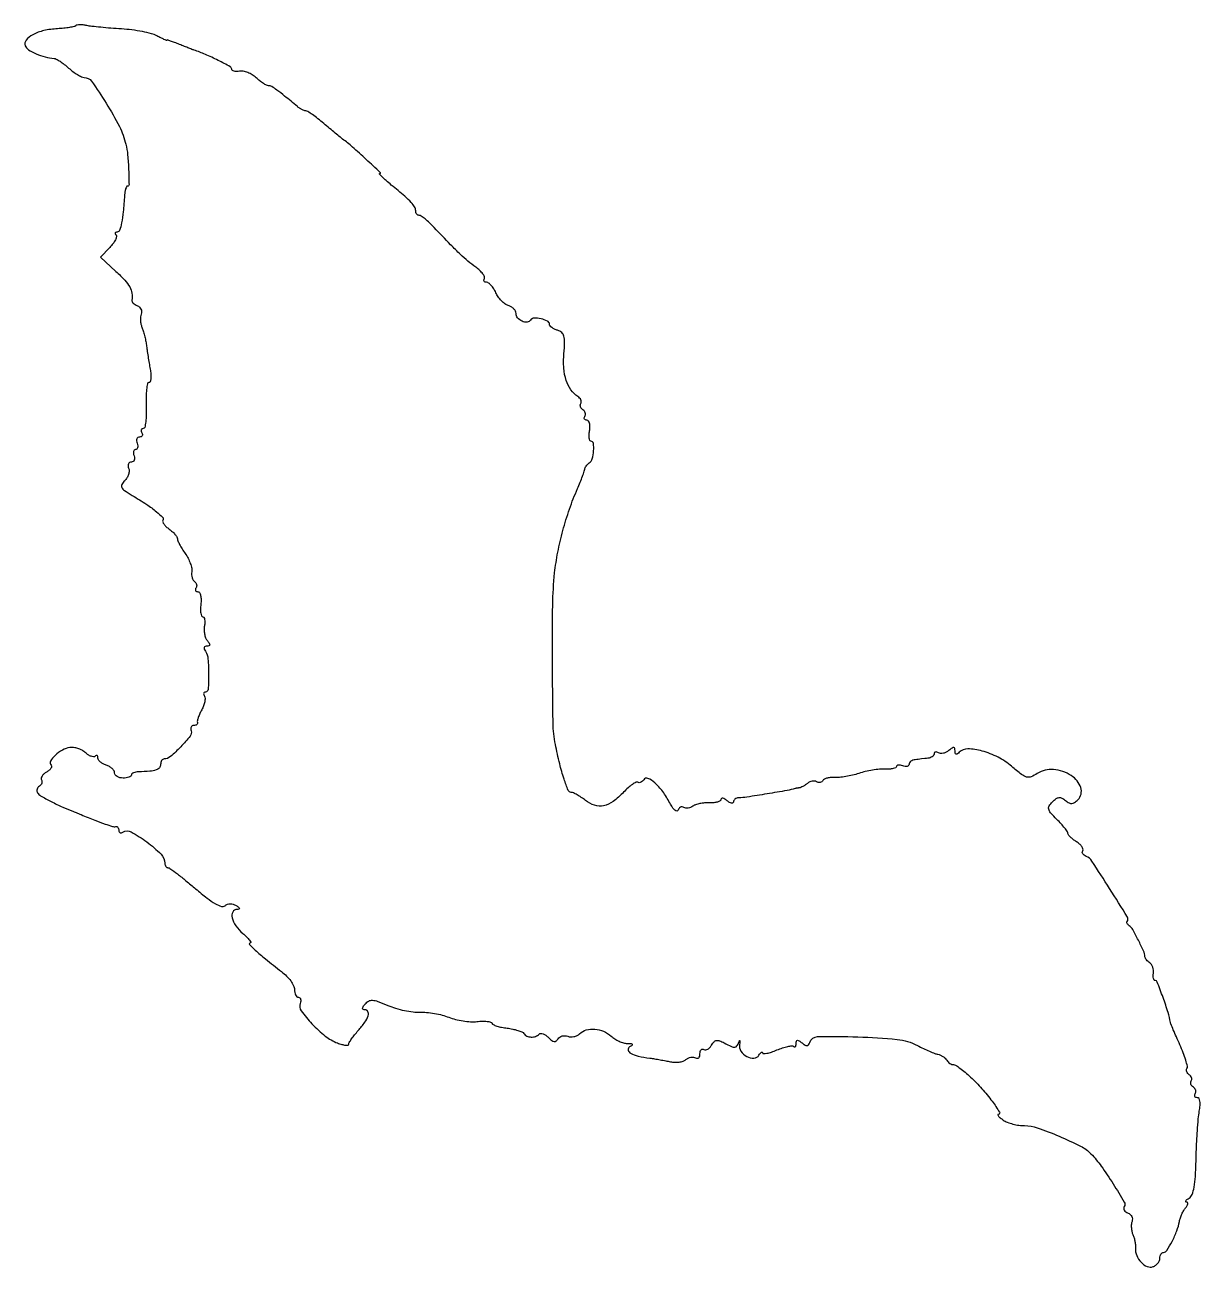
# Model space of a CAD drawing. Extents: x 1 to 282, y 0 to 298.
import ezdxf

# ---------------------------------------------------------------- set-up
doc = ezdxf.new("R2010")
doc.units = 0

msp = doc.modelspace()

# ---------------------------------------------------------------- linework, layer by layer
msp.add_lwpolyline([(12.680203, 297.34687, -0.144482), (12.298822, 297.139303, -0.012452), (11.197364, 296.931422, -0.015606), (9.845547, 296.754102, -0.011471), (8.338596, 296.638934, 0.041949), (5.075841, 296.188506, 0.065856), (2.422957, 295.212437, 0.097659), (0.836287, 293.932564, 0.272383), (0.609596, 292.574993, 0.161634), (1.383981, 291.630785, 0.037622), (3.219796, 290.655851, 0.03825), (5.416042, 289.887554, 0.05113), (7.5, 289.55577, -0.112746), (8.03519, 289.401725, -0.019771), (8.937623, 288.855445, -0.020562), (9.963224, 288.115502, -0.017187), (10.989782, 287.25, 0.022104), (12.031934, 286.388732, 0.025087), (13.104267, 285.660937, 0.025425), (14.066067, 285.141375, 0.111572), (14.691741, 285, -0.243145), (16.487986, 284.07162, -0.014592), (19.969028, 278.844924, -0.021982), (23.124454, 273.261723, -0.059628), (24.686576, 269, -0.034466), (25.10776, 266.444066, -0.01412), (25.340435, 262.933222, -0.005664), (25.435154, 259.374691, -0.418697), (25.066146, 259, 0.282405), (24.838447, 258.860248, 0.041975), (24.626677, 258.339063, 0.036923), (24.457836, 257.612179, 0.023638), (24.365095, 256.75, -0.00925), (24.060816, 252.87618, -0.026016), (23.657629, 250.188575, -0.032705), (23.176889, 248.426298, -0.31948), (22.583333, 248.001987, 0.084005), (22.283595, 247.950601, 0.226762), (22.134458, 247.802064, 0.210784), (22.150701, 247.583131, 0.074099), (22.34248, 247.324187, -0.265472), (22.456206, 246.907473, -0.053636), (22.175514, 246.161112, -0.043653), (21.616248, 245.257341, -0.028207), (20.825072, 244.313798), (18.631851, 241.979221), (22.315926, 238.60474, -0.019928), (24.427977, 236.509443, -0.061531), (25.604886, 234.883774, -0.088111), (26.117864, 233.376037, -0.078887), (26.109146, 231.722174, 0.166452), (26.16626, 231.383693, 0.070857), (26.443762, 231.009823, 0.059079), (26.883733, 230.65926, 0.047122), (27.427582, 230.389416, -0.096995), (27.938049, 230.069526, -0.097441), (28.289159, 229.581179, -0.098411), (28.426898, 229.000478, -0.10112), (28.329869, 228.417241, 0.069384), (28.174637, 227.747816, 0.037748), (28.162922, 226.902252, 0.03676), (28.282285, 226.024075, 0.04781), (28.52524, 225.25, -0.026604), (28.831297, 224.402301, -0.01254), (29.139822, 223.279687, -0.012387), (29.404883, 222.085132, -0.017069), (29.579384, 221, 0.005471), (29.742281, 219.811849, 0.002572), (29.977509, 218.279687, 0.002548), (30.24041, 216.676899, 0.003584), (30.492468, 215.25, -0.025392), (30.656928, 214.00406, -0.043287), (30.650574, 212.954688, -0.057143), (30.496625, 212.220671, -0.323057), (30.190735, 212, 0.353835), (29.8502, 211.724525, 0.023147), (29.6282, 210.384375, 0.02541), (29.508924, 208.608602, 0.015356), (29.539398, 206.5, -0.016269), (29.56602, 204.391453, -0.026876), (29.434997, 202.615625, -0.025533), (29.19514, 201.285737, -0.348486), (28.834959, 201, 0.125931), (28.522163, 200.919949, 0.188822), (28.343455, 200.70625, 0.148124), (28.334033, 200.382598, 0.072267), (28.5, 200, -0.093667), (28.646585, 199.618437, -0.171987), (28.593972, 199.29375, -0.173661), (28.34937, 199.076773, -0.095723), (27.952028, 199, 0.148627), (27.555236, 198.879387, 0.152575), (27.29762, 198.559375, 0.116977), (27.228143, 198.073683, 0.069008), (27.361626, 197.5, -0.053929), (27.513619, 196.925537, -0.097172), (27.492835, 196.440625, -0.145365), (27.308551, 196.122669, -0.191493), (27, 196, 0.191493), (26.691449, 195.877331, 0.145365), (26.507165, 195.559375, 0.097172), (26.486381, 195.074463, 0.053929), (26.638374, 194.5, -0.072198), (26.768056, 193.926168, -0.1207), (26.688598, 193.440365, -0.152772), (26.415689, 193.119991, -0.14144), (26, 193, 0.138332), (25.583506, 192.882523, 0.152463), (25.30845, 192.567876, 0.122326), (25.2255, 192.091286, 0.073956), (25.350522, 191.528939, -0.106731), (25.45504, 190.854508, -0.062192), (25.305323, 190.046126, -0.057923), (24.939738, 189.234186, -0.061731), (24.403953, 188.54681, 0.065291), (23.707008, 187.639479, 0.254755), (23.689446, 186.956508, 0.12622), (24.317005, 186.247168, 0.013305), (26.196443, 185.045756, -0.0097), (29.657574, 182.868252, -0.025901), (32.008073, 181.144538, -0.031518), (33.45753, 179.800826, -0.340794), (33.534742, 179.056214, 0.240219), (33.504878, 178.693145, 0.059544), (33.804502, 178.155451, 0.047767), (34.339231, 177.549197, 0.032016), (35.053561, 176.961396, -0.027265), (35.798626, 176.360072, -0.032541), (36.428233, 175.713594, -0.034384), (36.87454, 175.112126, -0.14338), (37, 174.683611, 0.105824), (37.104993, 174.193095, 0.016017), (37.547376, 173.286013, 0.017348), (38.149946, 172.234778, 0.014226), (38.863408, 171.15437, -0.033878), (39.556274, 170.009809, -0.03253), (40.098852, 168.766825, -0.034249), (40.4295, 167.608571, -0.091618), (40.452475, 166.753971, 0.05262), (40.416424, 166.043596, 0.055054), (40.531099, 165.352499, 0.061254), (40.770251, 164.781743, 0.125168), (41.105379, 164.434872, -0.099441), (41.415315, 164.14509, -0.098038), (41.591243, 163.75669, -0.097849), (41.606091, 163.329916, -0.098637), (41.457295, 162.930902, 0.088477), (41.316534, 162.575471, 0.167316), (41.356318, 162.273452, 0.17782), (41.569758, 162.072087, 0.10143), (41.921454, 162, -0.269918), (42.294523, 161.782777, -0.072659), (42.552985, 161.11875, -0.052999), (42.670079, 160.149524, -0.032571), (42.611643, 159, 0.025271), (42.536354, 157.850084, 0.041946), (42.603303, 156.88125, 0.053188), (42.784055, 156.199347, 0.310819), (43.073755, 156, -0.271028), (43.352478, 155.836939, -0.083622), (43.52372, 155.360829, -0.057854), (43.56794, 154.657947, -0.034389), (43.466124, 153.824097, 0.05272), (43.386935, 152.893712, 0.042882), (43.492979, 151.898412, 0.044498), (43.755228, 150.98914, 0.080924), (44.145986, 150.324097, -0.024958), (44.628381, 149.679989, -0.165277), (44.732273, 149.297652, -0.312002), (44.556269, 149.074183, -0.074839), (44.063428, 149, 0.108869), (43.646157, 148.908054, 0.21509), (43.428652, 148.656687, 0.159366), (43.439158, 148.260211, 0.058027), (43.690983, 147.75, -0.122386), (44.32108, 145.91554, -0.021827), (44.480471, 142.265968, -0.016066), (44.363689, 138.632401, -0.395197), (43.690983, 138.000892, 0.153395), (43.434077, 137.919866, 0.19126), (43.29741, 137.712583, 0.129621), (43.314164, 137.395924, 0.060803), (43.487227, 137.020667, -0.143372), (43.633881, 136.488226, -0.045627), (43.544951, 135.662004, -0.041248), (43.270843, 134.711845, -0.035728), (42.833792, 133.770667, 0.019467), (42.367476, 132.846332, 0.023723), (42.007246, 131.946696, 0.023241), (41.779965, 131.176514, 0.129852), (41.787548, 130.75, -0.148731), (41.782054, 130.464775, -0.137171), (41.619363, 130.220313, -0.108357), (41.315001, 130.055975, -0.069918), (40.916667, 130, 0.128815), (40.539152, 129.9011, 0.146594), (40.280432, 129.632812, 0.124331), (40.18608, 129.227543, 0.079889), (40.272039, 128.75, -0.258536), (40.05663, 127.483412, -0.022101), (37.80957, 124.914387, -0.024408), (35.327244, 122.559076, -0.179476), (33.819892, 122, 0.159711), (33.507168, 121.897494, 0.096797), (33.240843, 121.608333, 0.078469), (33.060989, 121.176572, 0.059591), (33, 120.666667, -0.182202), (32.705448, 119.885189, -0.13316), (31.925094, 119.36818, -0.060667), (30.433382, 119.067058, -0.012502), (27.75, 118.924708, 0.039368), (27.079942, 118.852946, 0.057651), (26.514063, 118.67755, 0.074839), (26.128077, 118.432787, 0.217396), (26, 118.152137, -0.242309), (25.857094, 117.874566, -0.068295), (25.4125, 117.641119, -0.052452), (24.76605, 117.481328, -0.034393), (24, 117.428571, -0.059008), (23.235114, 117.519156, -0.078), (22.5875, 117.786455, -0.096504), (22.153701, 118.182188, -0.161082), (22, 118.646898, 0.140133), (21.853346, 119.159889, 0.066748), (21.4125, 119.693806, 0.058299), (20.76497, 120.16675, 0.051804), (20, 120.5, -0.046779), (19.234862, 120.824236, -0.055052), (18.5875, 121.271223, -0.063849), (18.144907, 121.766808, -0.151506), (18, 122.234054, 0.063431), (17.952345, 122.60819, 0.188588), (17.803526, 122.813946, 0.244721), (17.586044, 122.83397, 0.099628), (17.331152, 122.664485, -0.212736), (16.952422, 122.519254, -0.073752), (16.365667, 122.638369, -0.057366), (15.675367, 122.982209, -0.039728), (14.983631, 123.514814, 0.060308), (14.192769, 124.073579, 0.04442), (13.206362, 124.497432, 0.045145), (12.184749, 124.73322, 0.072135), (11.290639, 124.726584, 0.088464), (9.502514, 124.118276, 0.061156), (7.767103, 122.862132, 0.073594), (6.667188, 121.488452, 0.340751), (6.789289, 120.544045, -0.224187), (6.912196, 120.201304, -0.117953), (6.761668, 119.7641, -0.078261), (6.345368, 119.291942, -0.045476), (5.720637, 118.863537, 0.048728), (5.085577, 118.42196, 0.070689), (4.633574, 117.911453, 0.093229), (4.424991, 117.414827, 0.19369), (4.49528, 117.007638, -0.11802), (4.620853, 116.626952, -0.100606), (4.571446, 116.206125, -0.092583), (4.353722, 115.809515, -0.082823), (4, 115.5, 0.090448), (3.650208, 115.184449, 0.095505), (3.442463, 114.771371, 0.099681), (3.408142, 114.325598, 0.108348), (3.552069, 113.91575, 0.126001), (4.283083, 113.211798, 0.008648), (6.826437, 111.82709, 0.0134), (9.58744, 110.478116, 0.021969), (12, 109.504028, -0.009527), (12.282597, 109.398025, -0.001801), (12.79375, 109.192964, -0.001924), (13.389058, 108.948977, -0.001764), (14, 108.693304, 0.004817), (17.264904, 107.350342, 0.011867), (19.693361, 106.44493, 0.011446), (21.496328, 105.866901, 0.125509), (22.25, 105.838518, -0.14593), (22.535416, 105.816285, -0.127472), (22.779687, 105.641479, -0.103397), (22.943864, 105.333698, -0.07111), (23, 104.940983, 0.105925), (23.076338, 104.584689, 0.180623), (23.287679, 104.370848, 0.163654), (23.605238, 104.335951, 0.084852), (23.979333, 104.487227, -0.26972), (25.962943, 104.540148, -0.034651), (29.690664, 102.153412, -0.035932), (33.0934, 99.225062, -0.199681), (34, 97.045455, 0.069917), (34.05624, 96.64523, 0.084975), (34.220312, 96.304492, 0.098804), (34.463964, 96.074979, 0.137535), (34.75, 95.991114, -0.156318), (35.234492, 95.829497, -0.00448), (37.002175, 94.510471, -0.00867), (39.06243, 92.887072, -0.005811), (41.363789, 90.963105, 0.011463), (44.108049, 88.721074, 0.034971), (46.102968, 87.379064, 0.054233), (47.541712, 86.74705, 0.254881), (48.397327, 86.914789, -0.084347), (48.983238, 87.253713, -0.08513), (49.64631, 87.378681, -0.080383), (50.34501, 87.277374, -0.064976), (51.033538, 86.95811, -0.020003), (51.655232, 86.529172, -0.177108), (51.833844, 86.254317, -0.409495), (51.724025, 86.075857, -0.057456), (51.25, 86.015313, 0.278448), (50.26313, 85.402917, 0.180078), (50.10302, 84.028048, 0.095395), (50.984963, 82.10816, 0.060099), (52.655539, 80.281837, -0.015869), (53.613003, 79.404791, -0.035886), (54.265012, 78.669931, -0.074188), (54.534044, 78.184282, -0.522909), (54.405539, 77.998779, 0.65015), (54.251985, 77.651657, 0.023995), (55.606224, 76.294859, 0.015523), (58.050758, 74.205083, 0.004511), (61.94473, 71.137438, -0.035206), (63.113871, 70.094068, -0.037145), (64.102514, 68.914444, -0.039964), (64.790354, 67.775764, -0.116402), (65, 66.887438, 0.049346), (65.071457, 66.165159, 0.069341), (65.284531, 65.554435, 0.089515), (65.598799, 65.143341, 0.187022), (65.968615, 65, -0.178464), (66.290685, 64.881263, -0.148629), (66.488512, 64.572134, -0.102769), (66.521238, 64.10108, -0.057802), (66.378294, 63.543435, 0.254112), (66.612954, 61.766278, 0.031717), (69.185241, 58.664736, 0.036411), (72.381309, 55.733486, 0.076673), (75.301915, 54.075312, 0.02257), (76.336873, 53.734418, 0.041488), (77.207437, 53.566877, 0.058752), (77.813513, 53.573041, 0.377333), (78, 53.784969, -0.136632), (78.116671, 54.203951, -0.015159), (78.660937, 55.046609, -0.017565), (79.388323, 56.025759, -0.013372), (80.25, 57.04713, 0.026315), (81.84536, 59.040599, 0.07635), (82.642718, 60.610708, 0.196443), (82.575285, 61.566244, 0.285498), (81.877555, 62, -0.104193), (81.445881, 62.090942, -0.31023), (81.294998, 62.334902, -0.13817), (81.435834, 62.756581, -0.023951), (81.946116, 63.435074, -0.096351), (82.764258, 64.104781, -0.141351), (83.667516, 64.300151, -0.072423), (84.962837, 64.020781, -0.011986), (87.339809, 63.068666, 0.028195), (89.203438, 62.391379, 0.020821), (91.32984, 61.847125, 0.021172), (93.388678, 61.500918, 0.043499), (95.021248, 61.439968, -0.035583), (96.601651, 61.405971, -0.020612), (98.485549, 61.152269, -0.02053), (100.363376, 60.739961, -0.032282), (101.929557, 60.217932, 0.035674), (103.483683, 59.711599, 0.023731), (105.322425, 59.34617, 0.023919), (107.150285, 59.161111, 0.042348), (108.663772, 59.208913, -0.022987), (109.949119, 59.29936, -0.034174), (111.07576, 59.249715, -0.036651), (111.931976, 59.088929, -0.251842), (112.234215, 58.806054, 0.207269), (112.531347, 58.476564, 0.028581), (113.411404, 58.134115, 0.028868), (114.558902, 57.833489, 0.020716), (115.868436, 57.62608, -0.022303), (117.204324, 57.410152, -0.026909), (118.432917, 57.085092, -0.027198), (119.416438, 56.707191, -0.135348), (119.868436, 56.333925, 0.134104), (120.588982, 55.735922, 0.097875), (121.606672, 55.496582, 0.094062), (122.674961, 55.659917, 0.111991), (123.535714, 56.202381, -0.204174), (123.918556, 56.356442, -0.083663), (124.480113, 56.250096, -0.063871), (125.128507, 55.911159, -0.044069), (125.764365, 55.378492, 0.030916), (126.552544, 54.682189, 0.132791), (127.124771, 54.441781, 0.203412), (127.599019, 54.571835, 0.087276), (128.044392, 55.071829, -0.108267), (128.451199, 55.491974, -0.081873), (129.038505, 55.755977, -0.077289), (129.712791, 55.8269, -0.0794), (130.370136, 55.688207, 0.083542), (131.066417, 55.547274, 0.060544), (131.85604, 55.616884, 0.059925), (132.614971, 55.87563, 0.077252), (133.221061, 56.29249, -0.1201), (134.811382, 57.198035, -0.088851), (136.832656, 57.403556, -0.082498), (138.936531, 56.887521, -0.082791), (140.757664, 55.719311, 0.043177), (141.626158, 55.060088, 0.034218), (142.66378, 54.500549, 0.035281), (143.705911, 54.113501, 0.069388), (144.578741, 53.984687, -0.016139), (145.504151, 53.947424, -0.228738), (145.78351, 53.786634, -0.389215), (145.748422, 53.54389, -0.02999), (145.166154, 53.123851, 0.31053), (144.848172, 52.379328, 0.220006), (145.402688, 51.621419, 0.071349), (147.208801, 50.9342, 0.02383), (150, 50.445085, -0.007287), (151.13288, 50.284981, -0.004327), (152.478234, 50.062864, -0.004329), (153.816317, 49.818081, -0.007445), (154.925903, 49.587971, 0.047306), (155.948748, 49.459618, 0.042557), (157.015283, 49.518093, 0.045068), (157.967195, 49.740887, 0.093455), (158.632098, 50.109632, -0.064988), (159.199511, 50.467692, -0.063942), (159.842922, 50.670556, -0.069517), (160.461715, 50.694645, -0.113907), (160.956195, 50.527073, 0.138074), (161.352514, 50.41347, 0.191028), (161.693382, 50.546764, 0.139547), (161.92347, 50.927816, 0.066579), (162, 51.5, -0.058641), (162.068022, 52.077992, -0.125866), (162.275696, 52.472347, -0.191106), (162.58283, 52.623756, -0.159822), (162.93854, 52.537985, 0.169464), (163.367055, 52.443134, 0.100194), (163.870112, 52.608516, 0.078889), (164.372353, 53.010358, 0.057147), (164.7919, 53.59263, -0.059851), (165.353706, 54.363544, -0.163758), (165.938645, 54.6807, -0.132639), (166.680231, 54.612628, -0.034044), (167.787619, 54.113663, 0.012726), (169.517601, 53.243694, 0.120448), (170.324677, 53.079455, 0.239992), (170.847721, 53.372064, 0.064712), (171.283152, 54.25, -0.02595), (171.432146, 54.619737, -0.683446), (171.508479, 54.614905, -0.106472), (171.531782, 54.373868, -0.008533), (171.446673, 53.736912, 0.18538), (171.797527, 52.143261, 0.120748), (173.196134, 50.847708, 0.138037), (174.897174, 50.444942, 0.245814), (176.111861, 51.146755, -0.024265), (176.443613, 51.618068, -0.07883), (176.721978, 51.87823, -0.280541), (176.893776, 51.886354, -0.268962), (176.984687, 51.73658, 0.416541), (177.20227, 51.52921, 0.040841), (177.999668, 51.616982, 0.033035), (179.105989, 51.908109, 0.018106), (180.418439, 52.401475, -0.019198), (181.770281, 52.906286, -0.027604), (183.003544, 53.239388, -0.026514), (184.002373, 53.396066, -0.225714), (184.418439, 53.248228, 0.165864), (184.637966, 53.140374, 0.258206), (184.829166, 53.216177, 0.128845), (184.959922, 53.500011, 0.043883), (185, 53.955778, -0.060088), (185.069488, 54.53191, -0.320853), (185.296267, 54.726745, -0.175426), (185.688145, 54.623129, -0.021732), (186.402754, 54.080707, 0.032078), (187.12218, 53.557715, 0.159801), (187.599908, 53.436985, 0.228765), (187.954631, 53.639699, 0.069784), (188.238089, 54.208262, -0.318049), (190.134739, 55.596341, -0.011152), (199.74601, 55.535042, -0.017625), (209.165494, 54.932064, -0.097637), (214, 53.469196, 0.010148), (215.442648, 52.73966, 0.010829), (216.883094, 52.08559, 0.010462), (218.143561, 51.576791, 0.048607), (218.899894, 51.371051, -0.061008), (219.48807, 51.195323, -0.042507), (220.097692, 50.864536, -0.042799), (220.636668, 50.43958, -0.0661), (221.011697, 49.981074, 0.053499), (221.349945, 49.545669, 0.052234), (221.775391, 49.188008, 0.056789), (222.219742, 48.955982, 0.111971), (222.611803, 48.898829, -0.161377), (223.122517, 48.772907, -0.015949), (224.184616, 48.056177, -0.018823), (225.421174, 47.09019, -0.013846), (226.718804, 45.93242, -0.022048), (229.424556, 43.144919, -0.02204), (231.874678, 40.129629, -0.018941), (233.645455, 37.543551, -0.590401), (233.345588, 37, 0.467037), (233.237754, 36.871175, 0.136127), (233.36665, 36.602641, 0.045476), (233.822425, 36.167888, 0.017449), (234.527494, 35.647288, 0.057803), (235.5084, 35.129561, 0.02888), (236.845654, 34.697628, 0.028222), (238.298886, 34.405692, 0.03701), (239.649201, 34.313955, -0.086184), (242.671873, 33.808187, -0.016159), (247.923519, 31.770989, -0.016228), (253.033589, 29.397568, -0.084941), (255.517482, 27.560753, -0.035383), (257.962033, 24.621956, -0.015178), (260.81523, 20.385911, -0.007014), (263.477953, 16.026998, -0.278891), (263.467574, 14.947534, 0.149719), (263.359733, 14.5361, 0.123523), (263.488518, 14.099251, 0.099402), (263.844367, 13.702128, 0.069009), (264.373476, 13.410178, -0.093374), (264.904756, 13.082533, -0.096433), (265.273265, 12.587278, -0.099159), (265.422544, 12.002065, -0.105007), (265.329869, 11.417241, 0.070504), (265.176203, 10.747792, 0.038321), (265.169226, 9.902252, 0.03728), (265.295556, 9.024097, 0.048195), (265.546698, 8.25, -0.031771), (265.828257, 7.470236, -0.023102), (266.044677, 6.573438, -0.023482), (266.171015, 5.699973, -0.046415), (266.173761, 5, 0.122511), (266.444534, 3.266695, 0.090773), (267.511188, 1.638003, 0.100867), (268.973246, 0.618601, 0.19601), (270.372945, 0.589618, 0.068694), (270.994989, 0.932339, 0.062918), (271.522052, 1.439769, 0.066727), (271.878915, 2.027815, 0.103415), (272, 2.606989, -0.058348), (272.062384, 3.139758, -0.077463), (272.246599, 3.590803, -0.096157), (272.519266, 3.892995, -0.16266), (272.839485, 4, 0.256633), (273.669537, 4.456075, 0.021974), (274.922504, 6.63427, 0.028593), (276.048522, 9.149663, 0.045316), (276.685006, 11.421516, -0.03569), (276.901142, 12.254281, -0.024066), (277.259453, 13.168828, -0.024289), (277.694067, 14.024212, -0.043541), (278.142345, 14.671516, 0.03809), (278.504857, 15.182987, 0.09298), (278.664736, 15.614256, 0.196212), (278.603291, 15.891747, 0.241494), (278.372445, 16.015313, -0.249092), (278.194347, 16.113953, -0.295605), (278.193986, 16.302861, -0.083706), (278.472785, 16.608225, -0.025014), (278.990061, 16.972696, 0.161597), (279.709542, 17.850526, 0.046977), (280.186199, 19.557684, 0.030259), (280.497105, 22.182659, 0.009073), (280.655149, 26.207383, -0.005705), (280.766159, 29.620571, -0.005763), (280.95477, 33.018731, -0.005631), (281.18639, 35.973292, -0.023209), (281.429351, 37.75, 0.024284), (281.612588, 39.111763, 0.057577), (281.582129, 40.132541, 0.097528), (281.356841, 40.770846, 0.265234), (280.955245, 41, -0.097172), (280.590169, 41.071626, -0.174783), (280.366245, 41.273452, -0.170802), (280.319693, 41.575642, -0.092281), (280.457295, 41.930902, 0.110145), (280.597587, 42.334982, 0.099917), (280.560288, 42.775821, 0.094986), (280.350569, 43.185645, 0.088941), (280, 43.5, -0.082063), (279.645885, 43.808915, -0.092249), (279.427168, 44.203881, -0.100657), (279.376253, 44.622221, -0.11907), (279.5, 45, 0.11907), (279.623747, 45.377779, 0.100657), (279.572832, 45.796119, 0.092249), (279.354115, 46.191085, 0.082063), (279, 46.5, -0.078122), (278.643853, 46.805811, -0.090392), (278.419981, 47.192253, -0.100781), (278.361233, 47.597706, -0.124788), (278.475534, 47.960413, 0.196822), (278.568505, 48.519098, 0.016406), (278.18827, 49.968343, 0.019925), (277.589705, 51.720204, 0.014011), (276.784028, 53.641315, -0.002427), (275.935847, 55.539273, -0.003546), (275.208863, 57.219636, -0.00175), (274.607025, 58.652187, -0.062044), (274.510653, 59, 0.039632), (273.970129, 61.355253, 0.011081), (272.755276, 64.937334, 0.004039), (271.366467, 68.658454, 0.310845), (270.870169, 69, -0.252528), (270.625682, 69.13189, -0.08622), (270.459871, 69.514062, -0.060612), (270.393828, 70.07954, -0.037067), (270.446843, 70.75, 0.062297), (270.46749, 71.472328, 0.058116), (270.311862, 72.195536, 0.062276), (270.012554, 72.811292, 0.105886), (269.608359, 73.213525, -0.042528), (269.179012, 73.544676, -0.040613), (268.804619, 73.94848, -0.043406), (268.53446, 74.361114, -0.100951), (268.428641, 74.713525, 0.081825), (268.066354, 76.110368, 0.01285), (266.844451, 78.687405, 0.01139), (265.494311, 81.211157, 0.109463), (264.684944, 82.111803, -0.048815), (264.382101, 82.376466, -0.071548), (264.179087, 82.665596, -0.095047), (264.102271, 82.93294, -0.195121), (264.16459, 83.137926, 0.318077), (264.231959, 84.179056, 0.003031), (259.984506, 90.993741, 0.004574), (255.752134, 97.559598, 0.156937), (254.331695, 98.702958, -0.070466), (253.866945, 98.961158, -0.10064), (253.555884, 99.314114, -0.123777), (253.445721, 99.703843, -0.146728), (253.544547, 100.072078, 0.217398), (253.598019, 100.496116, 0.078005), (253.322122, 101.055243, 0.059442), (252.780394, 101.657148, 0.040266), (252.038803, 102.20784, -0.023382), (251.258167, 102.747654, -0.030219), (250.598898, 103.316812, -0.03099), (250.124275, 103.840551, -0.170186), (250, 104.195092, 0.153742), (249.871111, 104.60436, 0.014064), (249.227476, 105.471878, 0.017147), (248.377424, 106.4796, 0.012595), (247.37013, 107.538961, -0.01449), (245.865704, 109.133207, -0.121329), (245.406462, 110.002629, -0.205795), (245.53065, 110.765205, -0.054564), (246.319942, 111.748513, -0.036939), (247.204177, 112.510931, -0.134834), (247.888482, 112.776079, -0.150143), (248.568393, 112.640765, -0.049594), (249.421933, 112.06479, 0.045191), (250.268282, 111.48278, 0.144399), (250.929388, 111.331283, 0.14021), (251.578861, 111.561136, 0.041685), (252.390592, 112.247735, 0.285725), (253.063982, 115.139617, 0.168991), (250.8083, 118.030118, 0.121636), (246.553051, 119.493509, 0.168876), (242.673435, 118.521682, -0.04913), (241.195209, 117.748607, -0.16588), (240.121775, 117.689606, -0.097777), (238.908979, 118.30382, -0.011328), (236.539982, 120.24466, 0.059194), (233.28774, 122.425906, 0.052461), (229.481746, 123.892083, 0.057106), (226.030772, 124.409392, 0.207948), (224.015208, 123.615208, -0.041019), (223.556708, 123.226342, -0.2329), (223.25, 123.175659, -0.273217), (223.056557, 123.386028, -0.052571), (223, 123.922445, 0.055792), (222.931854, 124.531264, 0.32856), (222.703181, 124.728996, 0.175001), (222.304684, 124.619382, 0.019453), (221.543805, 124.036355, -0.05732), (220.909241, 123.622232, -0.06058), (220.208749, 123.372327, -0.067771), (219.550789, 123.315382, -0.126816), (219.043805, 123.472927, 0.063293), (218.644021, 123.654903, 0.134126), (218.306618, 123.666406, 0.191578), (218.085442, 123.511443, 0.1463), (218, 123.225684, -0.156233), (217.886796, 122.872235, -0.08423), (217.559375, 122.546503, -0.069992), (217.073683, 122.29673, -0.056204), (216.5, 122.166667, -0.078431), (215.817155, 122.090795), (215, 122), (214.182845, 121.909205, 0.078431), (213.5, 121.833333, 0.0593), (212.926414, 121.699566, 0.072173), (212.440625, 121.439405, 0.085706), (212.11357, 121.098065, 0.149355), (212, 120.726345, -0.19079), (211.877347, 120.416611, -0.145561), (211.559375, 120.231326, -0.097465), (211.074454, 120.209878, -0.054126), (210.5, 120.361626, 0.04242), (209.92505, 120.527964, 0.078574), (209.440625, 120.547353, 0.127171), (209.12228, 120.42395, 0.241541), (209, 120.185594, -0.294189), (208.818887, 119.904417, -0.051443), (208.192187, 119.694275, -0.041638), (207.303904, 119.571352, -0.025799), (206.25, 119.56851, 0.035763), (204.947723, 119.539065, 0.016896), (203.279688, 119.324567, 0.016647), (201.541197, 118.981251, 0.022557), (200, 118.549116, -0.020387), (198.493207, 118.11957, -0.01692), (196.859951, 117.783215, -0.017252), (195.340996, 117.577265, -0.043422), (194.225364, 117.56223, 0.037262), (193.31475, 117.561161, 0.043116), (192.458966, 117.421436, 0.04808), (191.772872, 117.175564, 0.145266), (191.406265, 116.848334, -0.109856), (191.123809, 116.558443, -0.099881), (190.735419, 116.403113, -0.09507), (190.300588, 116.40669, -0.08918), (189.887097, 116.569778, 0.114772), (189.424582, 116.725637, 0.069432), (188.84439, 116.701165, 0.063726), (188.240114, 116.50888, 0.064431), (187.706195, 116.171127, -0.023527), (187.18933, 115.781716, -0.022955), (186.634007, 115.439153, -0.023569), (186.11942, 115.184393, -0.075058), (185.75, 115.085037, 0.005707), (185.44453, 115.046866, 0.006109), (185.146875, 115.002504, 0.00582), (184.892121, 114.958301, 0.028395), (184.75, 114.923489, -0.030762), (182.847324, 114.466958, -0.002809), (178.044548, 113.650598, -0.002858), (173.238314, 112.889587, -0.029823), (171.25, 112.706761, 0.074414), (170.772387, 112.619545, 0.0861), (170.367188, 112.397685, 0.097142), (170.095983, 112.078557, 0.128378), (170, 111.710889, -0.252396), (169.866005, 111.462352, -0.195503), (169.559375, 111.401557, -0.089545), (169.076421, 111.588332, -0.036289), (168.5, 112, 0.034804), (167.923571, 112.41426, 0.085097), (167.440625, 112.609273, 0.188313), (167.134244, 112.560372, 0.26609), (167, 112.325979, -0.261242), (166.806191, 111.980357, -0.065142), (166.192187, 111.707211, -0.049818), (165.303568, 111.537309, -0.031697), (164.25, 111.509919, 0.030255), (163.108664, 111.483538, 0.028358), (161.953493, 111.320393, 0.029532), (160.946248, 111.056699, 0.080653), (160.293805, 110.720295, -0.064225), (159.761141, 110.423226, -0.060744), (159.160401, 110.263979, -0.065279), (158.585245, 110.259715, -0.108071), (158.129215, 110.420141, 0.12265), (157.731001, 110.547477, 0.128979), (157.327737, 110.469449, 0.115204), (156.98129, 110.190968, 0.08487), (156.746608, 109.756231, -0.332906), (156.4444, 109.548412, -0.172075), (155.995099, 109.728465, -0.067136), (155.402643, 110.411132, -0.025458), (154.763577, 111.502361, 0.037444), (153.083693, 114.219465, 0.053815), (151.18582, 116.314253, 0.080839), (149.530792, 117.365347, 0.371194), (148.530179, 117.048831, -0.066636), (148.219343, 116.669633, -0.083659), (147.8408, 116.419376, -0.099404), (147.455586, 116.333616, -0.144614), (147.121927, 116.424645, 0.264062), (146.68137, 116.441057, 0.031934), (145.818774, 115.920527, 0.031223), (144.796542, 115.111954, 0.020662), (143.724637, 114.066378, -0.043809), (141.204259, 111.825697, -0.107022), (138.954633, 110.805047, -0.133329), (136.803652, 110.917867, -0.087477), (134.604159, 112.096728, 0.017684), (133.607229, 112.825365, 0.0208), (132.612626, 113.440914, 0.020211), (131.740428, 113.886359, 0.108363), (131.222232, 114, -0.304259), (130.485335, 114.494162, -0.017334), (129.486462, 117.191223, -0.020423), (128.438399, 120.847149, -0.0105), (127.410883, 125.5, -0.044929), (126.869488, 130.561845, -0.003153), (126.720317, 144.838856, -0.004311), (126.783345, 158.907637, -0.023559), (127.241041, 166.5, -0.021622), (127.987819, 171.422585, -0.017674), (129.197556, 176.609348, -0.017442), (130.792876, 181.778207, -0.019303), (132.697793, 186.648343, 0.005681), (133.345897, 188.180877, 0.007388), (133.902629, 189.599603, 0.005692), (134.33637, 190.79603, 0.064918), (134.439242, 191.286475, -0.092585), (134.53369, 191.639034, -0.042309), (134.775902, 192.05152, -0.039969), (135.112885, 192.45534, -0.043962), (135.5, 192.786475, 0.170173), (136.217038, 193.803852, 0.050312), (136.556221, 195.708007, 0.054007), (136.499343, 197.475433, 0.373756), (135.895622, 198, -0.305741), (135.634488, 198.176144, -0.065249), (135.489793, 198.734375, -0.047631), (135.467086, 199.541693, -0.028086), (135.585778, 200.5, 0.038934), (135.684689, 201.470598, 0.067301), (135.595234, 202.275609, 0.099416), (135.342143, 202.808705, 0.236614), (134.96054, 203, -0.096535), (134.593369, 203.071557, -0.174296), (134.3678, 203.273452, -0.171323), (134.320192, 203.575669, -0.092883), (134.457295, 203.930902, 0.110145), (134.597587, 204.334982, 0.099917), (134.560288, 204.775821, 0.094986), (134.350569, 205.185645, 0.088941), (134, 205.5, -0.082823), (133.646278, 205.809515, -0.092583), (133.428554, 206.206125, -0.100606), (133.379147, 206.626952, -0.11802), (133.50472, 207.007638, 0.144995), (133.611902, 207.401663, 0.0976), (133.510854, 207.860047, 0.082183), (133.216745, 208.313335, 0.065857), (132.771032, 208.68854, -0.099873), (131.128264, 210.272839, -0.072836), (130.001461, 212.552793, -0.060658), (129.434641, 215.461898, -0.038802), (129.456364, 218.909485, 0.012522), (129.619714, 221.683192, 0.074657), (129.453472, 223.119194, 0.148234), (128.925442, 223.964009, 0.102993), (127.938131, 224.519636, -0.035855), (127.196264, 224.815096, -0.04637), (126.569326, 225.193773, -0.053978), (126.133922, 225.594452, -0.181725), (126, 225.950756, 0.283915), (125.520958, 226.726389, 0.061889), (123.973092, 227.275033, 0.060814), (122.311944, 227.43422, 0.253021), (121.468971, 226.949794, -0.244119), (120.655786, 226.464169, -0.122915), (119.44904, 226.690157, -0.109014), (118.385996, 227.4931, -0.178543), (118, 228.539601, 0.122814), (117.862689, 229.090189, 0.070008), (117.457079, 229.648139, 0.063082), (116.858444, 230.128694, 0.060847), (116.151757, 230.451834, -0.082304), (115.361895, 230.854619, -0.041093), (114.514404, 231.594856, -0.039342), (113.742143, 232.526625, -0.046507), (113.173196, 233.519222, 0.033564), (112.661065, 234.468759, 0.041569), (112.057525, 235.271271, 0.046626), (111.455011, 235.832234, 0.165619), (110.962422, 236, -0.088615), (110.590912, 236.066364, -0.167449), (110.358033, 236.256755, -0.177711), (110.299887, 236.540865, -0.101268), (110.422164, 236.874059, 0.248507), (110.453032, 237.338056, 0.056009), (110.03785, 238.042421, 0.045493), (109.314592, 238.841807, 0.030184), (108.355283, 239.624059, -0.017983), (106.500045, 241.063007, -0.016553), (104.699433, 242.670387, -0.010047), (102.361251, 244.992525, -0.002186), (98.42803, 249.094697, 0.013974), (97.309619, 250.207419, 0.018795), (96.233026, 251.146567, 0.016108), (95.30112, 251.851365, 0.155051), (94.833333, 252, -0.127718), (94.515531, 252.082524, -0.100747), (94.244792, 252.314732, -0.089419), (94.062769, 252.662089, -0.076226), (94, 253.071429, 0.133901), (93.743999, 254.010224, 0.055846), (92.949371, 255.068601, 0.026981), (91.382619, 256.561487, 0.004418), (88.173275, 259.256336, -0.008037), (86.937211, 260.309593, -0.015746), (85.994034, 261.194049, -0.015601), (85.364513, 261.863284, -0.646069), (85.426156, 262, 0.678884), (85.522613, 262.24293, 0.002036), (82.152323, 265.394459, 0.006758), (78.875888, 268.351951, 0.019957), (76.519657, 270.26068, -0.010744), (75.927452, 270.722608, -0.001644), (74.771399, 271.671331, -0.001838), (73.414774, 272.800555, -0.001593), (72, 273.994707, 0.010114), (70.601629, 275.13478, 0.013857), (69.295414, 276.099325, 0.010569), (68.18038, 276.841397, 0.137331), (67.707794, 276.984027, -0.085801), (67.321097, 277.058935, -0.028716), (66.793509, 277.294503, -0.027601), (66.228399, 277.627545, -0.028223), (65.707794, 278.018537, 0.003489), (62.661477, 280.551351, 0.015379), (60.810937, 281.975396, 0.023017), (59.558567, 282.794299, 0.134063), (58.805177, 283, -0.121704), (58.335729, 283.115985, -0.023193), (57.571343, 283.564683, -0.023504), (56.708153, 284.186395, -0.019712), (55.852999, 284.922325, 0.04947), (54.923351, 285.630758, 0.04439), (53.83914, 286.172776, 0.047042), (52.769834, 286.48124, 0.094551), (51.894813, 286.479743, -0.040886), (51.168954, 286.400657, -0.067474), (50.556601, 286.467015, -0.098079), (50.14662, 286.659137, -0.238642), (50, 286.948838, 0.27452), (49.634482, 287.564405, 0.007498), (46.756856, 289.077629, 0.015703), (43.692832, 290.511587, 0.025536), (41, 291.510618, -0.017467), (40.673385, 291.625833, -0.00121), (39.765625, 291.984702, -0.001721), (38.68551, 292.419046, -0.001293), (37.5, 292.904093, 0.0064), (36.349369, 293.361207, 0.011109), (35.38125, 293.707087, 0.005297), (34.583502, 293.962912, 0.50499), (34.5, 293.901319, -0.530345), (34.421254, 293.84796, -0.007581), (33.800675, 294.106596, -0.013002), (33.032536, 294.464512, -0.007338), (32.119318, 294.936143, 0.058695), (30.803841, 295.452646, 0.016319), (28.640412, 295.9461, 0.016236), (26.136693, 296.347964, 0.016375), (23.619318, 296.585129, -0.00457), (21.118256, 296.761311, -0.004812), (18.663522, 296.980589, -0.004614), (16.550472, 297.209572, -0.021534), (15.341607, 297.404946, 0.024967), (14.478377, 297.538389, 0.031327), (13.669483, 297.571422, 0.032632), (13.009867, 297.513851, 0.15961)], format="xyb", close=True)

doc.saveas('drawing.dxf')
